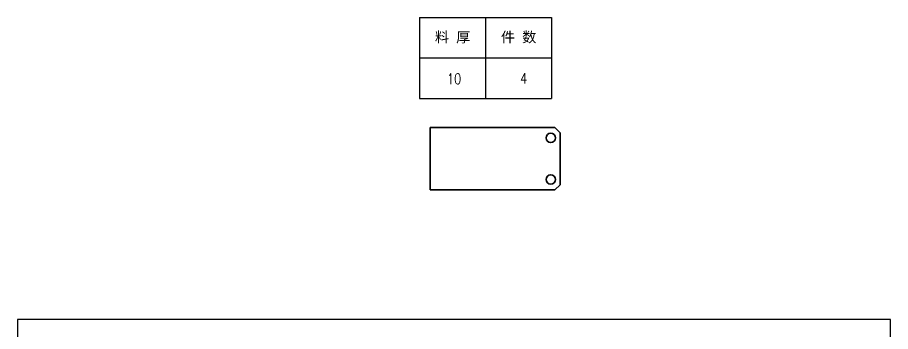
# Model space of a CAD drawing. Header units: millimetres. Extents: x 883 to 69395, y -20111 to 1361.
# Drawn here: x 1723 to 2563, y 1007 to 1309 of the extents above; entities that cross this region are included whole.
import ezdxf
from ezdxf.enums import TextEntityAlignment as Align

# ---------------------------------------------------------------- set-up
doc = ezdxf.new("R2010")
doc.units = ezdxf.units.MM
doc.layers.add('title_frame', color=7, linetype='Continuous')
doc.styles.add('DIM', font='txt.shx', dxfattribs={"width": 0.8, "bigfont": 'bigfont.shx'})
doc.styles.get("Standard").update_dxf_attribs({"font": 'txt', "bigfont": 'gbcbig.shx'})

# ---------------------------------------------------------------- blocks, each defined once
blk = doc.blocks.new('*T107')
at = {"color": 0, "linetype": 'ByBlock', "lineweight": -2, "transparency": 16777216}
for p, q in [((0, 0), (127, 0)), ((0, 0), (0, -78)), ((63.5, 0), (63.5, -78)), ((127, 0), (127, -78)), ((0, -39), (127, -39)), ((0, -78), (127, -78))]:
    blk.add_line(p, q, dxfattribs=at)
at = {"color": 0, "transparency": 16777216, "char_height": 10, "width": 60.5, "attachment_point": 5}
for s, insert in [('{\\fSimSun|b0|i0|c134|p2;料 厚}', (31.75, -19.5)), ('{\\fSimSun|b0|i0|c134|p2;件 数}', (95.25, -19.5))]:
    blk.add_mtext(s, dxfattribs=dict(at, insert=insert))
blk = doc.blocks.new('拆图参数')
blk.add_blockref('*T107', (-63.5, 78))
at = {"style": 'DIM', "width": 0.8}
blk.add_attdef('6', text='', height=10, dxfattribs=at).set_placement((-37.13, 18.91), align=Align.MIDDLE_LEFT)
blk.add_attdef('1', text='', height=10, dxfattribs=at).set_placement((36.65, 19.27), align=Align.MIDDLE_CENTER)

msp = doc.modelspace()

# ---------------------------------------------------------------- linework, layer by layer
at = {"lineweight": 35}
for p, q in [((2239.895, 1202.881), (2119.895, 1202.881)), ((2119.895, 1202.881), (2119.895, 1142.881)), ((2244.895, 1197.881), (2244.895, 1147.881)), ((2239.895, 1142.881), (2119.895, 1142.881))]:
    msp.add_line(p, q, dxfattribs=at)
at = {"lineweight": 35, "ltscale": 0.176777}
for p, q in [((2244.895, 1197.881), (2239.895, 1202.881)), ((2244.895, 1147.881), (2239.895, 1142.881))]:
    msp.add_line(p, q, dxfattribs=at)
at = {"lineweight": 35}
for centre in [(2235.895, 1192.881), (2235.895, 1152.881)]:
    msp.add_circle(centre, 4.5, dxfattribs=at)
at = {"layer": 'title_frame', "color": 4}
msp.add_lwpolyline([(2562.852, 1018.016), (1722.852, 1018.016), (1722.852, 424.016), (2562.852, 424.016)], close=True, dxfattribs=at)

# ---------------------------------------------------------------- block references
msp.add_blockref('拆图参数', (2173.292, 1230.868)).add_auto_attribs({'1': '4', '6': '10'})

doc.saveas('drawing.dxf')
